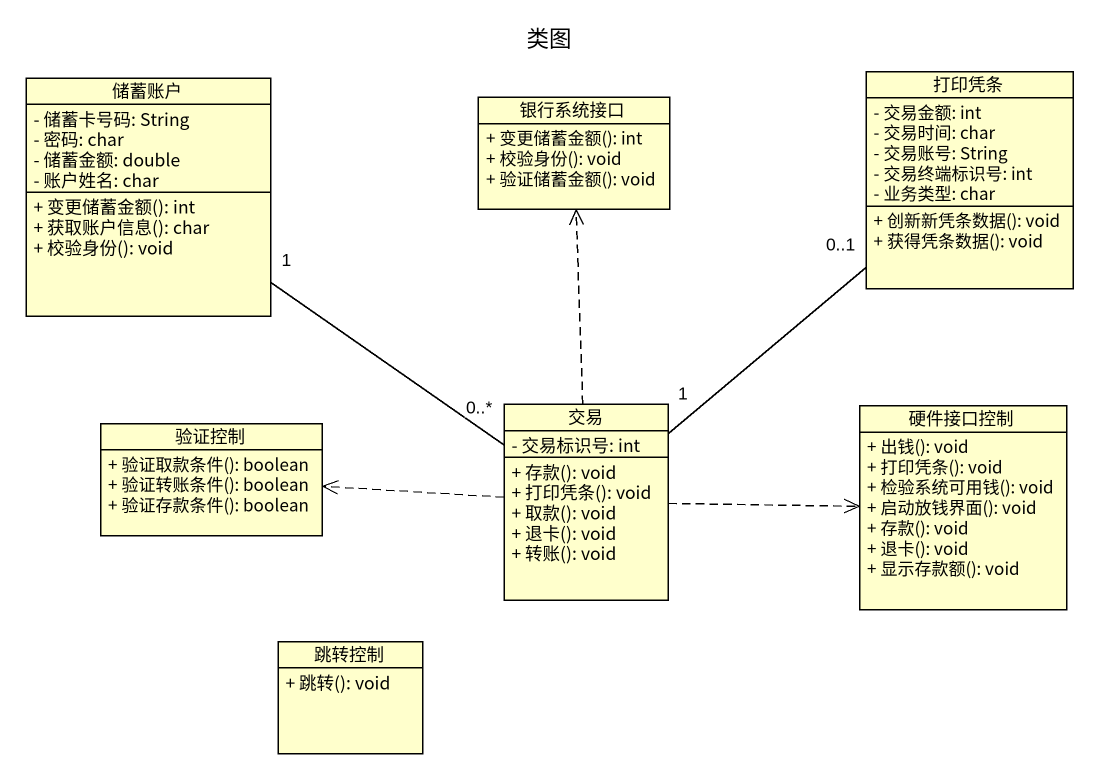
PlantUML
@startuml
title 类图
hide circle
hide empty members
skinparam classAttributeIconSize 0
class 储蓄账户 {
  - 储蓄卡号码: String
  - 密码: char
  - 储蓄金额: double
  - 账户姓名: char
  + 变更储蓄金额(): int
  + 获取账户信息(): char
  + 校验身份(): void
}
class 打印凭条 {
  - 交易金额: int
  - 交易时间: char
  - 交易账号: String
  - 交易终端标识号: int
  - 业务类型: char
  + 创新新凭条数据(): void
  + 获得凭条数据(): void
}
class 银行系统接口 {
  + 变更储蓄金额(): int
  + 校验身份(): void
  + 验证储蓄金额(): void
}
class 验证控制 {
  + 验证取款条件(): boolean
  + 验证转账条件(): boolean
  + 验证存款条件(): boolean
}
class 交易 {
  - 交易标识号: int
  + 存款(): void
  + 打印凭条(): void
  + 取款(): void
  + 退卡(): void
  + 转账(): void
}
class 硬件接口控制 {
  + 出钱(): void
  + 打印凭条(): void
  + 检验系统可用钱(): void
  + 启动放钱界面(): void
  + 存款(): void
  + 退卡(): void
  + 显示存款额(): void
}
class 跳转控制 {
  + 跳转(): void
}
储蓄账户 "1" -- "0..*" 交易
交易 "1" -up- "0..1" 打印凭条
交易 .up.> 银行系统接口
交易 .left.> 验证控制
交易 .right.> 硬件接口控制
@enduml
